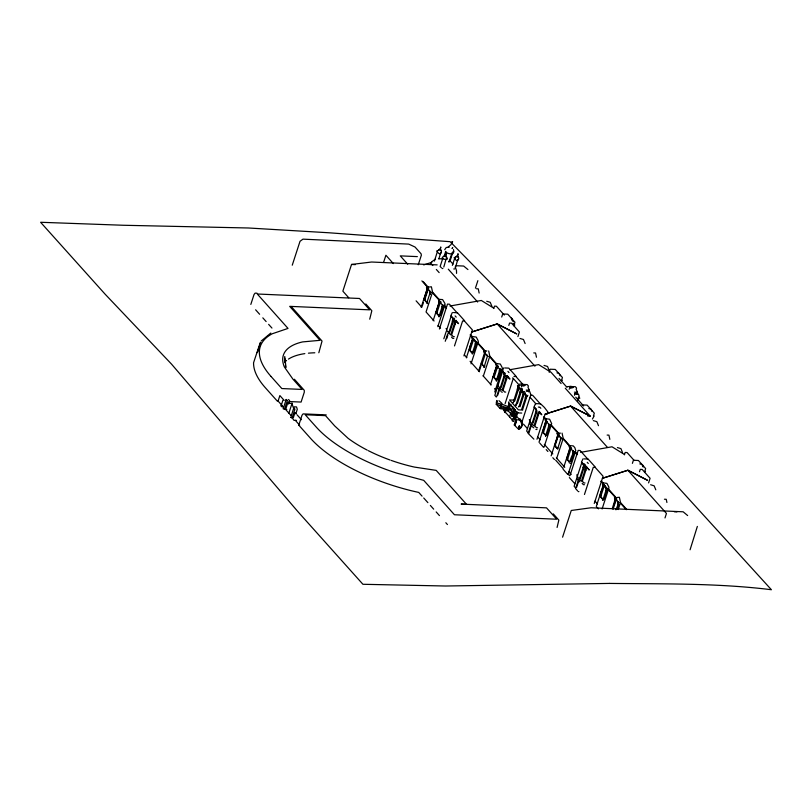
<?xml version="1.0" encoding="UTF-8"?>
<svg xmlns="http://www.w3.org/2000/svg" width="812" height="812" viewBox="0 0 812 812"><rect width="100%" height="100%" fill="white"/><g stroke="black" fill="none" stroke-linecap="round" stroke-linejoin="round"><path stroke-width="1.22" d="M518.726 426.95L518.695 429.386C525.668 426.716 519.355 418.413 515.782 415.815M456.557 273.38L456.506 270.629L455.217 266.833M444.702 249.69L446.265 247.477L449.158 247.284M572.308 387.7L571.151 386.268L567.06 386.725M250.827 304.419L254.034 294.533L255.12 293.122L257.018 293.203M257.729 351.302L257.313 352.591L260.794 342.299M292.259 265.189L300.024 241.296L302.967 239.144L408.73 244.107L415.013 247.021L421.103 253.811L421.357 255.212L418.251 264.763M282.87 400.377L281.084 405.858L282.434 405.919L278.09 401.057L279.866 395.576L284.21 400.438M284.474 409.451L287.326 400.671L286.21 399.423L283.358 408.203C283.642 408.7 282.282 408.801 284.098 409.035L286.829 409.552M288.605 404.071L289.681 400.773L288.565 399.524M288.879 413.135L292.087 403.239A14.565 7.572 -87.5 0 1 287.966 402.326L285.631 409.502L291.305 415.856M291.315 415.612L293.812 407.928L294.929 409.187L292.076 417.967L290.554 417.195L291.325 417.124M295.852 413.673L297.283 409.289L296.522 406.924L294.167 406.822M318.822 352.753L322.049 341.05L291.853 307.23M422.057 496.132L418.738 492.417A111.285 44.731 18 0 1 310.529 438.318L298.786 425.173L301.993 415.287L303.079 413.876L326.221 414.891M355.331 264.631L351.535 264.458L342.857 291.163L348.744 297.76M383.599 262.357L385.903 255.242L393.353 263.585M369.714 319.177L371.835 310.732L365.786 303.962M437.242 252.055L434.41 261.088M438.866 299.161L432.573 292.117L431.385 286.788L426.533 287.316L427.609 289.194L428.411 289.234M426.797 287.895L427.589 289.062L428.777 289.113M426.635 290.087L427.213 288.301M421.184 307.291L427.589 287.57M440.48 247.914L440.784 246.97L440.642 248.096M423.773 299.76L426.838 290.229M423.915 299.922L424.371 298.522M422.25 306.124L423.397 302.612M425.671 295.588L427.579 289.742M425.102 298.765L427.721 290.706M428.218 289.153L427.741 288.899M438.835 258.957L440.713 252.857M429.487 290.666L430.593 292.543M429.792 291.234L430.573 292.411M430.208 291.65L429.629 293.436L430.157 294.025M427.203 301.638L429.822 293.579L430.401 294.005M432.512 292.066L426.046 311.97L434.085 320.973M444.276 255.841L445.737 251.334A3.218 1.299 18 0 0 447.503 253.09A3.218 1.299 18 0 0 450.904 253.78M445.656 254.826L444.012 256.257L444.753 256.196M445.91 254.166L446.549 253.242L446.235 254.176M451.391 243.387L451.979 241.58L452.609 241.6L452.02 243.407M443.799 267.026L446.123 258.855M452.051 248.452L452.68 247.528L452.375 248.462M451.553 254.247L448.985 262.134L448.65 261.362M452.325 253.506L452.883 251.791M449.939 261.312L452.446 253.577L451.99 252.908M442.875 305.616L438.622 300.298M438.531 300.694L438.967 299.344L442.581 299.577L444.925 303.475M433.151 320.618L439.607 300.744M435.8 313.148L438.967 303.302L439.871 303.789L438.754 303.15L439.353 301.313L440.469 301.952L437.16 312.112M435.942 313.31L436.42 311.869M452.355 265.392L454.598 258.602M454.73 258.845L455.299 257.13M457.745 254.643L458.049 253.699L457.907 254.826M442.499 304.835L441.901 306.672L443.007 307.301L442.104 306.824L438.937 316.67M439.089 316.832L439.556 315.381M440.307 315.624L443.535 305.708M437.82 326.647L445.088 304.307M439.404 329.012L447.493 304.104L449.422 304.185L457.308 313.026M443.829 338.766L446.174 331.54M452.365 312.508L450.711 315.99L452.812 318.334M452.467 317.807L453.299 319.431M445.25 341.273L447.696 333.773M452.913 319.207L452.264 321.187L453.208 321.725L452.446 321.379L448.528 333.468M446.712 338.705L447.879 335.092M448.65 333.6L449.229 331.814M449.858 332.017L453.847 319.745M454.466 320.04L455.299 321.664M454.903 321.44L454.263 323.42L455.207 323.958L454.436 323.541L451.086 333.844M451.858 334.25L455.938 321.684M456.111 321.745L455.309 322.009M454.497 345.922L462.596 321.004L464.515 321.095L472.411 329.926L463.967 355.91M475.426 288.128L477.852 280.668M466.362 357.808L472.817 337.924M469.478 348.815C469.346 347.018 472.99 339.416 472.513 340.949L471.975 340.34M470.381 349.302L473.68 339.132L472.564 338.502M472.614 352.327L475.324 344.004L476.228 344.491L475.111 343.862L475.71 342.014L476.258 342.623M472.3 354.022L472.777 352.57M473.518 352.814L476.745 342.887M471.041 363.837L478.298 341.497M493.706 308.53L494.478 306.154L496.406 306.236L504.303 315.076M486.875 350.865L483.83 351.474L484.825 353.159M478.491 371.449L484.896 351.728M479.171 371.46L481.08 365.603M484.114 356.235L485.261 352.723M482.399 362.923L485.018 354.864M486.794 354.824L487.809 356.509M487.433 356.042L484.064 367.268M484.206 367.43L484.662 366.029M501.714 317.045L502.709 313.96L507.764 314.183L514.97 322.252L514.067 325.013M483.343 376.129L489.809 356.224L488.682 350.946M508.809 325.429L509.581 323.064L511.499 323.146L519.396 331.986L517.904 336.604M490.448 384.776L496.66 365.471L497.766 366.1L494.467 376.271M493.097 377.306L496.264 367.46L497.167 367.948L496.061 367.308M496.244 380.828L499.41 370.982L500.314 371.46L499.197 370.83L499.796 368.993L500.344 369.602M496.396 380.99L496.863 379.539M497.614 379.783L500.831 369.866M494.741 391.983L502.384 368.465M497.939 385.73L494.812 395.373L496.213 396.936M503.734 367.907L502.08 371.399L504.688 373.764L502.598 371.419L498.497 384.015L497.401 383.964L498.446 385.132A1.888 0.761 18 0 0 498.395 386.258L501.065 389.263A2.294 0.924 18 0 0 503.389 390.663L504.607 392.034L505.703 392.074M496.629 396.682L499.431 388.055M504.049 373.865L504.709 374.971M504.303 373.967L504.688 375.185M504.384 374.312L503.643 376.585L504.577 377.123L503.816 376.717L499.898 388.867M497.685 395.312L499.644 389.283M501.237 387.425L505.226 375.144M500.019 408.466L496.223 404.224L496.619 403.016A14.372 4.03 12.7 0 1 507.845 406.619M505.835 375.438L506.668 377.062M506.049 376.098L506.698 377.204M506.292 376.2L506.688 377.418M506.373 376.545L505.632 378.818L506.576 379.356L505.815 379.011L502.466 389.242M503.227 389.658L507.216 377.377M514.798 423.438L515.305 421.215L515.894 421.875L515.072 423.752A6.323 4.06 33.2 0 0 515.082 418.525L506.231 408.619A6.323 0.69 6.3 0 0 500.608 407.492L501.288 405.523L500.699 404.863L500.192 407.076M505.115 403.594L513.184 378.778M505.348 410.182L504.658 412.303L506.099 413.003L513.062 420.799M505.774 410.202L506.434 408.152L507.023 408.812M508.921 401.747L508.525 402.965L511.966 406.487M506.363 410.862L509.266 403.168M507.236 410.842L509.54 403.889M508.109 411.095L510.342 404.214M517.467 385.446L518.432 387.273M511.063 406.274L511.255 404.833M517.995 386.989L517.295 389.141L518.381 389.76L517.498 389.283M513.864 400.478L518.34 386.268L523.172 391.678M513.235 402.498L513.864 400.549M513.377 402.661L514.016 400.712M518.909 386.218L519.081 385.67M509.581 416.901L510.657 413.572M514.737 400.945L519.071 387.598M510.606 413.887L512.839 407.015M519.863 388.816L521.801 388.339M513.874 408.324L513.986 409.542L515.376 409.857L513.143 416.729M511.509 416.12L513.844 408.862L514.422 408.842M520.289 388.989L521.05 390.247M514.311 408.334L513.742 409.238M520.38 389.73L520.583 389.11M521.974 385.324L525.171 385.264M520.675 389.486L519.873 391.963L520.959 392.582L520.086 392.176L515.813 405.32M512.27 416.475L514.605 409.441M515.955 405.482L516.594 403.534M517.315 403.777L521.659 390.43M512.9 418.637L512.21 420.758L513.651 421.458M523.638 385.761L524.055 384.462L527.181 384.604L528.409 385.974L527.983 387.263L529.343 390.207L528.602 391.902M513.326 418.657L513.986 416.607L514.575 417.267L513.915 419.317M522.542 391.79L522.725 391.242M514.422 417.317L516.29 411.593L516.858 411.572M514.707 419.205L517.092 412.232M523.253 392.785L522.552 394.936L523.638 395.556L522.755 395.079L519.122 406.274M515.295 417.571L516.412 414.14M515.579 419.459L517.812 412.526M519.995 406.751L524.339 393.404M525.161 394.673L525.334 394.124M525.587 394.845L526.349 396.104M525.871 395.667L525.171 397.819L526.247 398.438L525.384 398.032L521.73 409.157M522.613 409.634L526.947 396.286M527.638 395.86L527.81 395.312M521.913 422.199L530.855 394.662L529.698 391.455L526.491 391.282M529.789 421.438L526.653 431.07L528.754 433.415L531.495 424.98M535.575 403.605L533.931 407.096L536.021 409.441M535.687 408.903L536.519 410.527M531.271 423.752L528.145 433.395L533.86 439.14M536.123 410.304L535.484 412.293L536.427 412.821L535.666 412.476L532.317 422.707M549.196 372.302L550.201 369.216L555.256 369.44L562.452 377.499L561.559 380.27M533.078 423.123L537.067 410.842M538.123 412.537L537.483 414.526L538.417 415.054L537.656 414.648L534.306 424.94M535.078 425.356L539.067 413.075M536.965 439.251L545.126 414.14L570.592 406.101L590.192 416.109L587.685 415.998M547.055 414.282L547.836 411.897L544.375 407.411L540.63 403.828L536.691 403.655M545.816 420.352L546.354 421.58L547.187 421.611M538.995 442.256L546.202 420.088M542.396 432.491L545.562 422.646L546.466 423.133L545.349 422.494M542.538 432.654L543.015 431.213M543.756 431.456L546.983 421.529M562.29 380.3L561.315 381.021M549.095 424.179L548.496 426.016L549.602 426.645L546.902 434.968M545.532 436.014L548.699 426.168L549.602 426.645M545.684 436.176L546.151 434.724M544.04 447.168L551.683 423.651L549.612 419.215L545.562 418.687L545.085 420.048L549.47 424.96M571.81 387.872L572.237 386.573L575.363 386.705L576.581 388.075L576.165 389.374L577.515 392.318L576.906 392.47L576.824 394.297M560.26 433.019L557.215 433.638L558.291 435.506L559.103 435.547M557.489 434.207L558.27 435.374L559.458 435.435M557.895 434.623L557.316 436.399L557.844 436.988L558.981 435.232L558.423 435.212M551.135 455.847L558.28 433.882M554.454 446.082L557.519 436.541L558.402 437.018M554.596 446.235L555.053 444.834M555.601 444.245L557.499 438.399M560.178 436.978L561.275 438.856M560.473 437.556L561.265 438.724M560.31 439.749L560.889 437.962M557.895 447.95L560.513 439.891M556.727 458.283L563.193 438.389L562.066 433.1M578.185 398.073L578.357 397.515M577.748 400.742L578.499 398.428M577.992 400.702L578.692 398.54M579.798 398.296L578.834 396.459M573.566 451.929L569.303 446.61M569.212 447.006L569.648 445.656L573.262 445.889L574.825 447.645L575.769 450.619L568.126 474.137M563.832 466.93L570.288 447.057M566.482 459.46L569.648 449.615L570.552 450.102L569.435 449.472L570.034 447.625L571.151 448.265L567.852 458.425M566.634 459.622L567.101 458.181M572.978 451.066L573.577 452.061L574.561 451.634M570.085 461.46C569.953 459.663 573.607 452.061 573.12 453.593L572.582 452.984L573.181 451.147L573.719 451.756M570.988 461.947L574.287 451.776M570.085 475.324L578.174 450.416L580.103 450.498L588 459.338M557.083 527.455L558.849 520.106L553.266 513.864M592.415 419.053L594.161 415.988M593.43 415.947L594.323 413.186L587.117 405.117L582.072 404.894M577.251 476.644L574.125 486.276L575.515 487.85M583.046 458.821L581.392 462.302L583.493 464.657M578.377 480.085L575.606 488.601L577.616 490.854M583.422 465.449L583.615 464.88M583.595 465.52L582.955 467.499L583.889 468.037L583.138 467.692L579.778 477.923M576.611 487.423L578.56 481.404M579.332 479.912L579.91 478.126M580.55 478.329L584.63 465.763M584.802 465.824L584.001 466.098M562.584 537.179L571.262 510.474L591.085 507.764L683.156 511.793L687.652 515.559M585.422 467.682L585.604 467.113M585.685 467.458L584.944 469.732L585.888 470.27L585.117 469.864L581.778 480.156M582.539 480.562L586.528 468.291M584.457 494.488L593.278 467.316L595.206 467.407L603.093 476.248L594.252 503.47M596.302 506.414L603.509 484.236M600.159 495.127C600.027 493.331 603.681 485.728 603.194 487.261L602.656 486.652M601.063 495.614L604.361 485.444L603.255 484.815M604.564 485.535L603.651 485.728L603.123 484.51L604.635 485.312M606.188 488.256L606.797 489.25M602.839 500.172L606.006 490.326L606.909 490.803L605.793 490.174L606.391 488.337L606.94 488.946M602.981 500.334L603.458 498.883M604.209 499.126L607.427 489.21M602.108 508.972L608.98 487.809M624.398 454.842L625.169 452.467L627.087 452.548L634.192 460.505M626.854 509.631L620.561 502.587L619.363 497.259L614.511 497.786L615.587 499.664L616.552 499.258L615.729 499.37M614.785 498.365L615.577 499.532L616.765 499.583M614.623 500.557L615.131 499.004M612.207 508.759L615.202 499.197M614.045 504.891L615.181 501.38M613.09 509.236L616.288 499.39M617.475 501.136L618.5 502.821M617.78 501.704L618.561 502.882M618.115 502.354L617.607 503.907L618.135 504.496M615.943 509.804L618.084 504.353M617.201 509.124L618.693 504.516M632.396 463.358L633.401 460.272L638.445 460.495L645.652 468.565L644.748 471.325M618.216 509.56L620.5 502.537M639.491 471.742L640.262 469.377L642.19 469.458L650.087 478.298L648.585 482.917M645.489 471.366L644.505 472.076M664.998 517.944L666.459 513.438L627.889 470.26L602.433 478.288L627.889 470.26L647.499 480.268L627.879 470.239M690.078 549.775L697.346 526.42M260.287 342.491L253.577 362.71A111.285 44.731 18 0 0 265.473 387.872L277.217 401.016L278.09 401.057M442.885 258.104L440.124 266.519L441.342 267.615M514.422 409.268L511.875 406.71L512.788 406.903M455.248 268.224L457.836 259.373M521.568 386.786L521.598 384.908M457.562 255.283L455.837 256.795M440.297 248.553L438.551 250.066M451.198 244.453L447.828 247.355M518.452 406.954L519.467 406.152M431.426 262.022L435.465 259.079M261.21 341.01L270.812 333.052M497.188 323.927L471.752 331.976L497.208 323.947L516.808 333.945L497.188 323.927L534.935 366.182M423.702 264.905L431.801 262.347M545.126 414.14L570.592 406.101L590.212 416.13L565.253 388.187M602.869 482.846L606.909 483.373L608.817 486.977M451.472 253.933L453.949 251.893L453.441 249.558M522.552 385.69L523.161 385.619M570.724 387.801L571.333 387.72M449.96 306.022L481.323 300.47L493.818 308.205M509.672 369.754L538.63 364.629L551.115 372.363L561.092 383.528M580.641 452.335L612.015 446.783L624.499 454.517M444.062 256.227C437.1 259.231 452.974 261.647 445.22 256.308M451.665 253.953L453.025 253.506L453.36 252.146M442.865 268.508L442.053 268.467M574.531 395.292C573.424 392.328 579.149 392.602 579.057 395.901M674.244 511.743L676.934 511.895M454.547 269.005L453.735 268.965M569.1 389.202L570.095 388.217L569.78 387.009M577.697 394.114L574.571 393.972M417.368 256.622L400.265 255.871L407.715 264.215M439.028 258.734L442.611 258.886M437.171 264.885L371.591 262.022L351.535 264.458M456.09 265.717L463.662 266.042L467.925 269.554M476.441 288.757L478.258 288.839L479.151 293.061M426.503 287.316L428.259 287.397M427.751 288.747L428.563 288.788M486.723 301.262L490.245 302.318L491.899 306.347M440.743 301.81L439.221 301.008L439.759 302.237L440.591 302.267M439.739 302.094L440.967 302.155M426.919 303.475L427.63 303.515M453.482 312.559L457.41 312.732L464.616 320.791M439.657 315.178L438.592 315.137L435.993 312.224L437.049 312.265L436.653 313.493L438.602 315.675M453.319 319.776L454.02 319.806M455.329 321.806L456.364 321.846M513.823 325.764L514.808 325.054L513.204 323.257M519.944 338.442L523.456 339.497L525.12 343.537M454.334 336.675L453.228 336.625L452.01 335.265A2.294 0.924 18 0 1 449.696 333.854L447.016 330.86A1.888 0.761 18 0 1 447.077 329.733L446.021 328.555L447.128 328.606L451.218 316.01L452.619 317.583M453.776 338.401L452.67 338.35L451.452 336.99M472.949 339.284L474.178 339.335M473.802 339.457L472.97 339.416L472.442 338.198L473.122 338.959M533.748 352.915L535.555 352.997L536.458 357.219M483.81 351.474L485.566 351.555M472.868 352.367L471.813 352.327L469.204 349.414L470.27 349.454L469.864 350.682L472.462 353.596M544.03 365.41L547.542 366.476L549.206 370.505M497.045 366.253L498.263 366.303M484.754 366.029L483.688 365.979L481.232 363.228L482.287 363.268L481.942 364.324L484.409 367.075M504.851 367.958L508.779 368.13L515.985 376.2M505.368 373.276L503.846 373.205L504.678 374.829M513.945 376.433L515.864 376.514L522.969 384.472M496.954 379.336L495.899 379.295L493.29 376.382L494.356 376.423L493.96 377.651L495.909 379.833M519.731 384.015L523.09 384.188L524.136 385.274M573.343 387.365L570.146 387.425L573.282 387.568M524.633 385.781L520.725 385.395M526.217 390.075L529.343 390.207M574.388 392.176L577.515 392.318M530.693 395.18L532.611 395.261L540.508 404.102M513.834 400.133L509.51 399.951L518.36 409.857L522.695 410.05M498.974 400.692L502.019 403.442M286.585 399.839L286.027 399.808L286.951 400.255M507.754 409.908L510.626 410.03L511.012 408.822L510.443 408.284A14.372 4.03 12.7 0 0 508.85 407.167M288.981 401.534L301.09 402.062L304.297 392.176L304.277 390.318L294.391 379.245M538.529 413.115L539.229 413.146M521.71 413.064L517.386 412.872L514.422 409.563M511.458 414.83L515.052 414.983L511.357 410.852M283.317 406.913L281.977 406.853L281.084 405.858M593.318 420.606L596.84 421.661L598.495 425.691M294.188 408.345L293.629 408.324L294.553 408.761M546.496 421.266L547.065 421.296M514.909 425.143L514.067 424.798L518.695 429.386L519.091 428.178A14.372 7.379 23.9 0 0 520.665 419.723L519.863 418.738L519.477 419.936L514.696 419.733A6.323 4.06 33.2 0 1 514.707 424.92M537.554 427.782L536.448 427.731L535.23 426.371A2.294 0.924 18 0 1 532.916 424.96L530.236 421.956A1.888 0.761 18 0 1 530.287 420.839L529.241 419.662L530.348 419.713L534.438 407.116L536.529 409.461M292.076 417.967L293.233 418.018L295.02 412.526L296.207 413.866M535.89 429.457L536.986 429.497M296.512 420.403L293.974 420.291L293.091 419.296M607.132 435.07L608.939 435.151L609.842 439.373M559.062 433.537L559.742 433.567M557.184 433.628L558.94 433.709M546.253 434.522L545.187 434.481L542.589 431.568L543.644 431.608L543.248 432.837L545.197 435.019M558.433 435.059L559.245 435.1M298.786 425.173L299.658 425.214M617.414 447.574L620.926 448.63L622.581 452.67M571.425 448.122L569.912 447.321L570.44 448.549L571.272 448.579M570.42 448.407L571.648 448.468M558.128 448.183L557.073 448.133L554.606 445.382L555.672 445.423L555.327 446.478L557.783 449.229M573.495 451.858L575.302 451.939M584.163 458.871L588.091 459.044L595.297 467.103M570.339 461.5L569.273 461.449L566.674 458.536L567.73 458.577L567.334 459.805L568.633 461.267M570.521 463.388L569.009 462.607M584.681 464.18L583.148 464.119L583.98 465.743M584.011 465.885L585.046 465.936M586.68 466.413L585.147 466.352L586.01 468.118M650.625 484.754L654.137 485.82L655.802 489.849M585.016 482.988L583.909 482.937L582.701 481.577A2.294 0.924 18 0 1 580.377 480.166L577.697 477.172A1.888 0.761 18 0 1 577.758 476.045L576.713 474.878L577.809 474.918L581.899 462.332L583.3 463.896M584.457 484.713L583.351 484.662L582.133 483.302M603.631 485.596L604.859 485.647M578.286 491.595L578.895 491.625M664.429 499.228L666.236 499.309L666.916 502.476M616.359 497.695L617.039 497.726M614.491 497.786L616.247 497.868M603.549 498.68L602.494 498.639L599.885 495.726L600.951 495.767L600.555 496.995L602.504 499.177M496.223 404.224L507.957 408.101M455.136 315.939L456.192 317.116M538.356 407.035L539.026 407.177M556.971 372.85L559.224 373.49L560.128 375.753M588.842 408.537L591.085 409.167L591.989 411.43M639.795 463.896L642.048 464.525L642.952 466.798M502.293 392.237L501.319 391.79M533.88 427.843L532.966 427.356M508.454 408.375L510.342 409.755M446.052 254.856L446.57 257.099M497.543 387.74L500.507 390.978M458.344 257.678L457.714 255.333M441.058 250.938L440.449 248.604M503.46 410.182L505.511 412.344M558.991 378.402L566.888 387.243M575.759 397.169L583.655 406.01M449.442 260.114L453.045 264.144M448.295 269.178L477.639 302.023M570.592 406.101L607.477 447.402M430.685 263.129L432.806 265.504M436.338 269.462L439.17 272.619M507.926 371.399L508.982 372.586M539.767 407.096L540.822 408.284M512.707 377.834L519.355 385.284M530.165 397.383L535.981 403.899M521.659 388.491L522.522 389.445M524.339 391.465L525.202 392.429M587.238 462.312L588.294 463.49M524.785 393.485L527.191 396.185M517.721 386.248L526.572 396.154M522.877 392.267L523.73 393.221M523.06 392.703L523.72 393.444M507.246 375.641L507.987 376.474M539.087 411.339L539.838 412.171M423.397 281.845L428.36 287.397M444.265 305.21L446.387 307.586M470.798 334.909L472.452 336.757M477.405 342.309L485.657 351.555M489.869 356.265L496.964 364.202M501.572 369.369L502.983 370.952M544.172 417.063L545.826 418.911M550.78 424.463L558.22 432.786M563.254 438.429L570.339 446.356M574.947 451.523L577.068 453.898M601.479 481.222L603.133 483.069M608.087 488.621L615.516 496.944M507.5 376.342L509.936 379.072L507.206 376.332M539.351 412.039L541.777 414.77L539.046 412.029M421.895 280.891L427.68 287.367M431.893 292.087L438.977 300.014M443.585 305.18L446.417 308.347M470.118 334.879L471.772 336.726M475 340.37L484.977 351.525M489.2 356.245L496.284 364.172M500.892 369.338L503.014 371.713M543.492 417.033L545.979 419.814M550.1 424.432L558.362 433.679M562.574 438.399L569.659 446.326M574.267 451.492L577.099 454.659M600.799 481.191L615.669 497.837M619.881 502.557L626.174 509.611M476.258 342.471L475.578 341.71L476.116 342.938M500.354 369.45L499.674 368.689L500.202 369.907M573.049 450.843L573.729 451.604M476.096 342.806L471.701 337.893L472.188 336.533L476.228 337.061L478.136 340.664M500.182 369.775L495.787 364.862L496.274 363.502L500.314 364.03L502.222 367.633M602.382 484.206L606.777 489.118M426.462 287.519L430.634 292.198M453.878 317.999L454.618 318.832M455.867 320.232L456.618 321.065M483.769 351.677L487.941 356.356M557.144 433.831L561.417 438.561M584.559 464.312L585.31 465.144M614.451 497.989L618.622 502.669M456.131 320.943L458.557 323.663L455.837 320.933M586.812 467.255L589.248 469.975L583.848 464.2M529.678 423.681L532.347 426.686M577.139 478.897L579.819 481.892M416.099 300.836L421.875 307.301M438.115 325.48L440.52 328.18M464.322 354.824L466.839 357.645M470.097 361.289L479.435 371.754M482.978 375.712L491.219 384.939M494.508 388.623L496.213 390.531M537.706 436.988L540.224 439.799M544.304 444.377L552.82 453.908M556.352 457.866L564.766 467.286M568.715 471.701L571.212 474.492M595.003 501.146L597.48 503.917M523.446 424.118L527.394 428.533M546.202 449.594L547.887 451.472M555.621 460.13L563.031 468.433M567.974 473.975L569.628 475.822M539.726 443.068L543.36 447.138M552.81 457.714L554.474 459.582M563.092 469.224L567.446 474.106M597.033 507.226L598.485 508.85M569.354 477.578L574.876 483.769M496.274 402.691L496.782 400.478L497.37 401.138L496.548 403.016M518.716 427.822L519.223 425.6L519.812 426.259L518.99 428.137M255.618 309.788L259.617 314.264M262.814 317.847L266.133 321.562M268.63 324.353L271.949 328.068M423.722 497.989L427.873 502.638M430.36 505.429L433.679 509.144M436.176 511.936L439.434 515.59M445.829 522.745L447.432 524.542M271.066 376.494L281.825 388.552L302.115 389.435L292.919 379.143L284.362 366.943A82.215 33.048 18 0 1 302.663 341.903L320.029 340.319L289.681 306.347L369.663 309.839L359.513 298.481L257.282 294.005L288.016 328.413L272.233 333.773A109.255 43.919 18 0 0 271.076 376.494M297.101 414.861L301.445 419.723M295.324 420.352L298.938 424.402M642.414 464.545L643.317 466.809M511.733 318.233L513.082 321.633M511.367 318.213L512.27 320.486M284.758 356.468L285.956 367.227M284.636 358.234L285.164 362.984M285.428 365.359L285.692 367.745M284.738 362.193A80.084 32.186 18 0 1 286.545 360.498M288.463 359.107A80.084 32.186 18 0 1 304.845 353.616M308.428 353.179A80.084 32.186 18 0 1 314.823 352.784M293.924 408.74A14.565 7.572 -87.5 0 1 292.087 403.249M500.212 408.69A6.323 0.69 6.3 0 1 505.835 409.816M391.211 460.414A82.215 33.048 18 0 0 414.475 467.093L436.196 470.381L466.545 504.364L461.104 504.09L546.527 507.855L556.677 519.223L454.446 514.757L423.712 480.339L396.692 473.112A109.255 43.919 18 0 1 316.02 426.818L305.241 414.759L325.521 415.653L334.717 425.945L348.135 438.348A82.215 33.048 18 0 0 367.237 450.122M390.075 460.018A82.215 33.048 18 0 1 368.293 450.66M436.968 251.04C441.18 259.221 444.458 246.239 436.968 251.04M454.243 257.759C458.354 265.95 461.805 253.019 454.243 257.759M424.98 299.11L424.646 300.166L427.102 302.917L427.447 301.871L426.381 301.82L423.925 299.07L424.98 299.11M496.528 365.167L497.056 366.385L497.898 366.425L496.528 365.167M609.436 583.422L445.544 586.01L362.923 584.285L298.207 511.986L171.555 364.152L105.205 294.279L40.6 222.275L123.231 225.259L248.391 227.989L328.89 232.77L450.142 241.692L515.965 308.743L548.212 342.745L580.204 377.56L644.17 449.889L771.4 589.725C717.696 583.087 663.455 584.001 609.436 583.422"/></g></svg>
